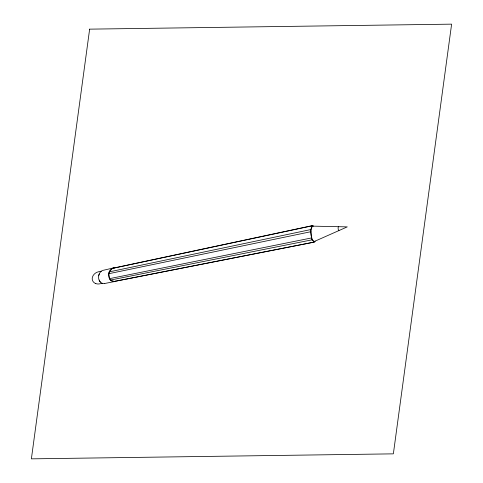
<?xml version="1.0" encoding="UTF-8"?>
<svg xmlns="http://www.w3.org/2000/svg" width="483" height="483" viewBox="0 0 483 483"><rect width="100%" height="100%" fill="white"/><g stroke="black" fill="none" stroke-linecap="round" stroke-linejoin="round"><path stroke-width="0.72" d="M312.658 225.567L113.257 268.137A3.671 3.103 -27.9 0 0 112.31 268.463L109.339 271.857A9.503 8.036 -27.9 0 0 108.85 273.692L109.581 278.643A8.404 7.1 -27.9 0 0 110.547 280.037L114.223 281.456L314.192 242.092L312.072 239.828A18.276 15.45 -27.9 0 1 311.583 238.469L310.72 230.222A20.491 17.322 -27.9 0 1 310.786 229.57L312.157 225.827A1.002 0.845 -27.9 0 1 312.652 225.561A0.857 0.725 -27.9 0 1 312.912 225.549L313.437 226.153M315.145 241.114L314.934 241.729A1.063 0.894 -27.9 0 1 314.336 242.086L114.495 281.414M114.344 267.908A3.798 3.206 -27.9 0 0 113.239 267.993L102.142 270.558L99.915 272.605L98.707 275.594A10.511 8.887 -27.9 0 0 99.093 280.007M338.45 226.708L338.154 227.439A7.933 6.708 -27.9 0 0 338.354 229.709L338.915 230.59M113.239 267.993L111.537 268.747L109.81 270.631A7.462 6.309 -27.9 0 0 108.929 272.708L108.627 274.839A11.761 9.944 -27.9 0 0 108.965 277.393C109.538 279.808 111.869 282.114 114.501 281.565A3.822 3.23 -27.9 0 0 115.612 281.184M112.31 268.463L312.157 225.827M101.182 271.198L98.665 271.736A7.287 6.158 -27.9 0 0 92.434 277.145A6.877 5.808 -27.9 0 0 92.398 280.007L92.482 280.297A6.955 5.881 -27.9 0 0 95.785 283.569M109.339 271.857L310.786 229.57M108.844 273.692L310.654 231.755M109.581 278.643L311.432 237.968M110.553 280.037L312.072 239.828M102.396 283.316L99.42 283.895A7.426 6.279 -27.9 0 1 95.779 283.581M104.684 283.497L114.501 281.565M104.509 283.527C102.565 283.992 99.746 282.32 99.106 280.055M100.379 282.066A8.199 6.931 -27.9 0 1 99.401 280.689M98.671 275.805A9.165 7.746 -27.9 0 1 99.178 273.988M310.871 231.695L310.931 233.663A31.069 26.257 -27.9 0 0 311.293 236.314L312.489 240.063L314.071 241.488A0.761 0.646 -27.9 0 0 314.475 241.415L347.277 226.883L312.706 226.141L311.438 227.855L310.871 231.695M89.639 29.149L31.383 458.85L393.361 453.851L451.617 24.15L89.639 29.149"/></g></svg>
